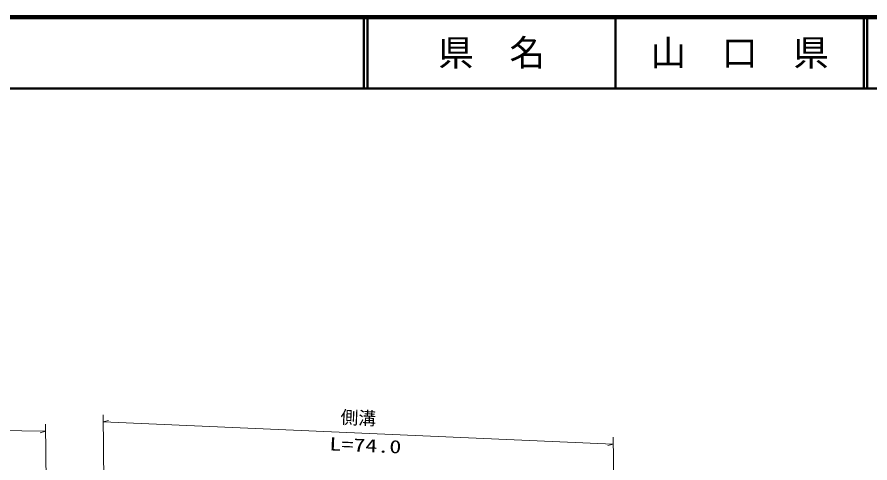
# Model space of a CAD drawing. Units: millimetres, scale not verified. Extents: x 39991 to 679840, y 19995 to 379911.
# Drawn here: x 249101 to 368534, y 317410 to 379911 of the extents above; entities that cross this region are included whole.
import ezdxf
from ezdxf.enums import TextEntityAlignment as Align

# ---------------------------------------------------------------- set-up
doc = ezdxf.new("R2010")
doc.units = ezdxf.units.MM
doc.header["$LTSCALE"] = 999.766
for name, color, linetype, lineweight in [('M-BGD-HTXT', 7, 'Continuous', 13), ('M-TTL', 2, 'Continuous', 140), ('M-TTL-LINE', 7, 'Continuous', 50)]:
    doc.layers.add(name, color=color, linetype=linetype, lineweight=lineweight)
doc.layers.add('M-TTL-TXT', color=7, linetype='Continuous')
doc.styles.add('ＭＳ ゴシック', font='')
doc.styles.get('ＭＳ ゴシック').set_extended_font_data('MS Gothic')

msp = doc.modelspace()

# ---------------------------------------------------------------- linework, layer by layer
at = {"layer": 'M-BGD-HTXT'}
for p, q in [((261389, 299430.6), (261142, 324171.8)), ((253087.2, 321860.8), (139398, 323341.3)), ((253309.4, 299613), (253077.3, 322857.4)), ((261151.9, 323172.1), (261910.5, 323354.6)), ((261151.9, 323172.1), (332594.8, 320037.5)), ((253087.2, 321860.8), (252341.7, 321630.8)), ((332584.8, 321037.3), (332831.9, 296296.1)), ((332594.8, 320037.5), (331836.2, 319855))]:
    msp.add_line(p, q, dxfattribs=at)
at = {"layer": 'M-TTL'}
msp.add_line((679840.5, 379910.9), (39990.6, 379910.9), dxfattribs=at)
at = {"layer": 'M-TTL-LINE'}
for p, q in [((297680.2, 379910.9), (297680.2, 369913.2)), ((298180.1, 379910.9), (298180.1, 369913.2)), ((332921.9, 379910.9), (332921.9, 369913.2)), ((367663.8, 379910.9), (367663.8, 369913.2)), ((368163.6, 379910.9), (368163.6, 369913.2)), ((39990.6, 369913.2), (679840.5, 369913.2))]:
    msp.add_line(p, q, dxfattribs=at)

# ---------------------------------------------------------------- texts
at = {"layer": 'M-BGD-HTXT', "style": 'ＭＳ ゴシック'}
msp.add_text('側溝', height=1832, rotation=357.5, dxfattribs=at).set_placement((294333.5, 322380.1), align=Align.BOTTOM_LEFT)
at = {"layer": 'M-BGD-HTXT', "style": 'ＭＳ ゴシック', "width": 1.35}
msp.add_text('L=74.0', height=1832, rotation=357.5, dxfattribs=at).set_placement((292771.8, 318632.1), align=Align.BOTTOM_LEFT)
at = {"layer": 'M-TTL-TXT', "style": 'ＭＳ ゴシック'}
for s, p in [('県\u3000名', (315551, 374912.1)), ('山\u3000口\u3000県', (350292.8, 374912.1))]:
    msp.add_text(s, height=3665, dxfattribs=at).set_placement(p, align=Align.MIDDLE_CENTER)

doc.saveas('drawing.dxf')
